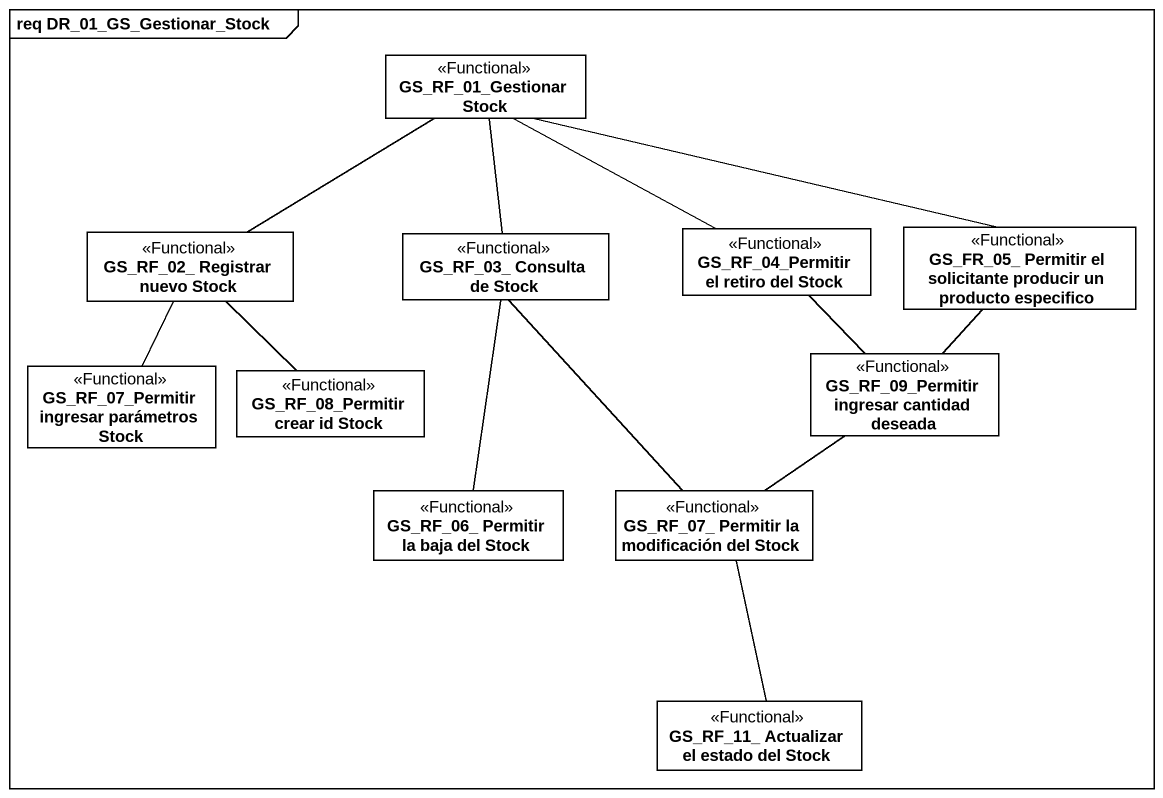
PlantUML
@startuml
mainframe req DR_01_GS_Gestionar_Stock
hide circle
hide empty members
class "GS_RF_01_Gestionar Stock" as GS_RF_01_Gestionar_Stock <<Functional>>
class "GS_RF_02_ Registrar nuevo Stock" as GS_RF_02_Registrar_nuevo <<Functional>>
class "GS_RF_03_ Consulta de Stock" as GS_RF_03_Consulta_de_Stock <<Functional>>
class "GS_RF_04_Permitir el retiro del Stock" as GS_RF_04_Permitir_el_retiro <<Functional>>
class "GS_FR_05_ Permitir el solicitante producir un producto especifico" as GS_FR_05_Permitir_el <<Functional>>
class "GS_RF_07_Permitir ingresar parámetros Stock" as GS_RF_07_Permitir_ingresar <<Functional>>
class "GS_RF_08_Permitir crear id Stock" as GS_RF_08_Permitir_crear_id <<Functional>>
class "GS_RF_09_Permitir ingresar cantidad deseada" as GS_RF_09_Permitir_ingresar <<Functional>>
class "GS_RF_06_ Permitir la baja del Stock" as GS_RF_06_Permitir_la_baja <<Functional>>
class "GS_RF_07_ Permitir la modificación del Stock" as GS_RF_07_Permitir_la <<Functional>>
class "GS_RF_11_ Actualizar el estado del Stock" as GS_RF_11_Actualizar_el <<Functional>>
GS_RF_01_Gestionar_Stock -- GS_RF_02_Registrar_nuevo
GS_RF_01_Gestionar_Stock -- GS_RF_03_Consulta_de_Stock
GS_RF_01_Gestionar_Stock -- GS_RF_04_Permitir_el_retiro
GS_RF_01_Gestionar_Stock -right- GS_FR_05_Permitir_el
GS_RF_02_Registrar_nuevo -- GS_RF_07_Permitir_ingresar
GS_RF_02_Registrar_nuevo -- GS_RF_08_Permitir_crear_id
GS_RF_03_Consulta_de_Stock -- GS_RF_06_Permitir_la_baja
GS_RF_03_Consulta_de_Stock -- GS_RF_07_Permitir_la
GS_RF_04_Permitir_el_retiro -- GS_RF_09_Permitir_ingresar
GS_FR_05_Permitir_el -- GS_RF_09_Permitir_ingresar
GS_RF_09_Permitir_ingresar -- GS_RF_07_Permitir_la
GS_RF_07_Permitir_la -- GS_RF_11_Actualizar_el
@enduml
